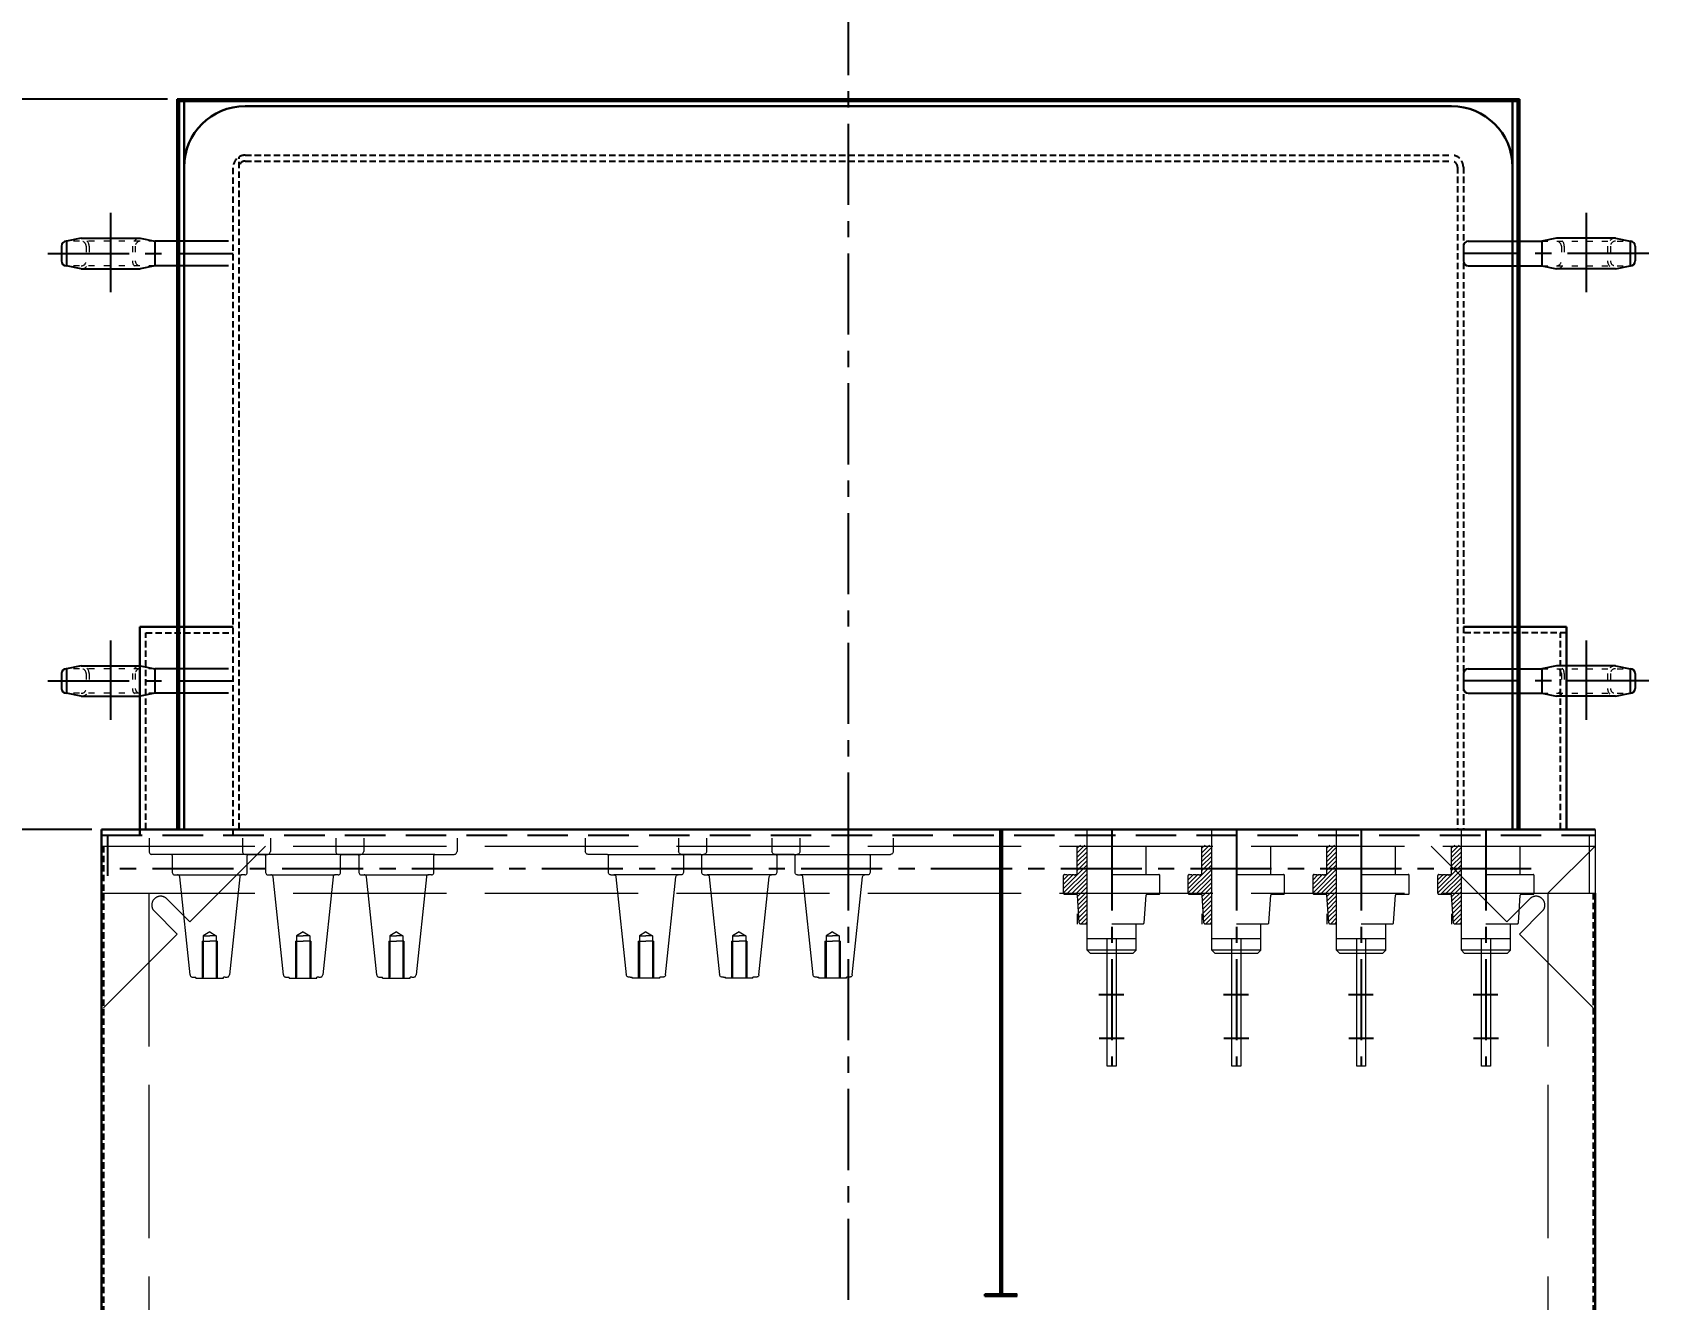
# Model space of a CAD drawing. Header units: millimetres. Extents: x 139713 to 150984, y -162976 to -156169.
# Drawn here: x 141009 to 142655, y -160846 to -159557 of the extents above; entities that cross this region are included whole.
import ezdxf

# ---------------------------------------------------------------- set-up
doc = ezdxf.new("R2010")
doc.units = ezdxf.units.MM
doc.header["$LTSCALE"] = 13
for name, pattern in [('ACAD_ISO02W100', [15, 12, -3]), ('ACAD_ISO03W100', [1.18, 0.47, -0.71]), ('CENTER', [50.8, 31.75, -6.35, 6.35, -6.35]), ('CENTERX2', [101.6, 63.5, -12.7, 12.7, -12.7]), ('DASHED', [0.75, 0.5, -0.25]), ('HIDDEN', [9.525, 6.35, -3.175])]:
    doc.linetypes.add(name, pattern=pattern)
doc.layers.get('0').update_dxf_attribs({"color": 1, "linetype": 'CENTER'})
for name, color, linetype in [('1', 4, 'Continuous'), ('4虚线层', 6, 'DASHED'), ('粗实线', 4, 'Continuous'), ('虚线', 6, 'HIDDEN')]:
    doc.layers.add(name, color=color, linetype=linetype)
doc.layers.add('标注、文本', color=3, linetype='Continuous', lineweight=25)
doc.styles.get("Standard").update_dxf_attribs({"font": 'gbenor.shx', "bigfont": 'gbcbig.shx'})
doc.dimstyles.new('1-15', dxfattribs={"dimscale": 20, "dimtxt": 3.5, "dimasz": 2, "dimexe": 1.5, "dimexo": 0.5, "dimgap": 0.5, "dimtad": 1, "dimtoh": 1, "dimdec": 1, "dimdsep": 46, "dimtxsty": 'Standard', "dimcen": 2.5, "dimclrd": 3, "dimclre": 3, "dimclrt": 3, "dimadec": 0, "dimazin": 2, "dimtfac": 1, "dimtdec": 1, "dimtmove": 0, "dimatfit": 2, "dimfxl": 1, "dimarcsym": 0})

# ---------------------------------------------------------------- blocks, each defined once
blk = doc.blocks.new('*D526')
at = {"layer": 'Defpoints', "color": 0, "lineweight": 13, "transparency": 16777216}
for p in [(140878.6, -160367.9), (141079.9, -160367.9), (141079.9, -160892.9)]:
    blk.add_point(p, dxfattribs=at)
at = {"layer": '标注、文本', "color": 3, "lineweight": -2, "transparency": 16777216}
for p, q in [((141069.9, -160367.9), (140848.6, -160367.9)), ((140878.6, -160852.9), (140878.6, -160407.9)), ((141069.9, -160892.9), (140848.6, -160892.9))]:
    blk.add_line(p, q, dxfattribs=at)
at = {"layer": '标注、文本', "color": 3, "lineweight": 13, "transparency": 16777216}
for points in [[(140871.9, -160407.9), (140885.2, -160407.9), (140878.6, -160367.9)], [(140871.9, -160852.9), (140885.2, -160852.9), (140878.6, -160892.9)]]:
    blk.add_solid(points, dxfattribs=at)
at = {"layer": '标注、文本', "color": 3, "lineweight": 13, "transparency": 16777216, "char_height": 70, "attachment_point": 5, "rotation": 90}
for s, insert in [('[20.7]', (140925, -160630.4)), ('525', (140833.6, -160630.4))]:
    blk.add_mtext(s, dxfattribs=dict(at, insert=insert))
blk = doc.blocks.new('*D527')
at = {"layer": 'Defpoints', "color": 0, "lineweight": 13, "transparency": 16777216}
for p in [(140677.1, -159624.9), (141156.9, -159624.9), (141079.9, -160892.9)]:
    blk.add_point(p, dxfattribs=at)
at = {"layer": '标注、文本', "color": 3, "lineweight": -2, "transparency": 16777216}
for p, q in [((141146.9, -159624.9), (140647.1, -159624.9)), ((140677.1, -160852.9), (140677.1, -159664.9)), ((141069.9, -160892.9), (140647.1, -160892.9))]:
    blk.add_line(p, q, dxfattribs=at)
at = {"layer": '标注、文本', "color": 3, "lineweight": 13, "transparency": 16777216}
for points in [[(140670.4, -159664.9), (140683.7, -159664.9), (140677.1, -159624.9)], [(140670.4, -160852.9), (140683.7, -160852.9), (140677.1, -160892.9)]]:
    blk.add_solid(points, dxfattribs=at)
at = {"layer": '标注、文本', "color": 3, "lineweight": 13, "transparency": 16777216, "char_height": 70, "attachment_point": 5, "rotation": 90}
for s, insert in [('[49.9]', (140723.5, -160258.9)), ('1268', (140632.1, -160258.9))]:
    blk.add_mtext(s, dxfattribs=dict(at, insert=insert))

msp = doc.modelspace()

# ---------------------------------------------------------------- hatches: boundary and pattern name
at = {"linetype": 'ACAD_ISO02W100', "lineweight": 13}
h = msp.add_hatch(dxfattribs=at)
h.set_pattern_fill('ANSI31', color=2, angle=180, style=0)
h.set_pattern_definition([(225, (142392.108, -160068.0284), (2.245064, -2.245064), [])])
edge = h.paths.add_edge_path(flags=0)
edge.add_line((142083.004, -160383.911), (142083.003, -160426.689))
edge.add_line((142083.003, -160426.689), (142083.003, -160463.909))
edge.add_line((142083.003, -160463.909), (142075.938, -160463.909))
edge.add_arc((142075.938, -160462.909), 1, 183.814075, 270, ccw=False)
edge.add_line((142074.941, -160462.976), (142073.065, -160434.843))
edge.add_arc((142072.067, -160434.909), 1, 363.814075, 450)
edge.add_line((142072.067, -160433.909), (142060.003, -160433.909))
edge.add_arc((142060.003, -160432.909), 1, 180, 270, ccw=False)
edge.add_line((142059.003, -160432.909), (142059.003, -160414.909))
edge.add_arc((142060.003, -160414.909), 1, 450, 540, ccw=False)
edge.add_line((142060.003, -160413.909), (142062.488, -160413.909))
edge.add_line((142062.488, -160413.909), (142063.402, -160414.846))
edge.add_line((142063.402, -160414.846), (142064.228, -160413.909))
edge.add_line((142064.228, -160413.909), (142066.47, -160413.909))
edge.add_line((142066.47, -160413.909), (142067.383, -160414.846))
edge.add_line((142067.383, -160414.846), (142068.21, -160413.909))
edge.add_line((142068.21, -160413.909), (142069.407, -160413.909))
edge.add_line((142069.407, -160413.909), (142070.321, -160414.846))
edge.add_line((142070.321, -160414.846), (142071.148, -160413.909))
edge.add_line((142071.148, -160413.909), (142072.003, -160413.909))
edge.add_arc((142072.003, -160412.909), 1, 270.000001, 360)
edge.add_line((142073.003, -160412.909), (142073.003, -160384.911))
edge.add_arc((142074.003, -160384.911), 1, 90.00291, 180.00291, ccw=False)
edge.add_line((142074.003, -160383.911), (142083.004, -160383.911))
h = msp.add_hatch(dxfattribs=at)
h.set_pattern_fill('ANSI31', color=2, angle=180, style=0)
h.set_pattern_definition([(225, (142519.0102, -160068.0284), (2.245064, -2.245064), [])])
edge = h.paths.add_edge_path(flags=0)
edge.add_line((142209.906, -160383.911), (142209.905, -160426.689))
edge.add_line((142209.905, -160426.689), (142209.905, -160463.909))
edge.add_line((142209.905, -160463.909), (142202.84, -160463.909))
edge.add_arc((142202.84, -160462.909), 1, 183.814075, 270, ccw=False)
edge.add_line((142201.843, -160462.976), (142199.967, -160434.843))
edge.add_arc((142198.969, -160434.909), 1, 363.814075, 450)
edge.add_line((142198.969, -160433.909), (142186.905, -160433.909))
edge.add_arc((142186.905, -160432.909), 1, 180, 270, ccw=False)
edge.add_line((142185.905, -160432.909), (142185.905, -160414.909))
edge.add_arc((142186.905, -160414.909), 1, 450, 540, ccw=False)
edge.add_line((142186.905, -160413.909), (142189.39, -160413.909))
edge.add_line((142189.39, -160413.909), (142190.304, -160414.846))
edge.add_line((142190.304, -160414.846), (142191.131, -160413.909))
edge.add_line((142191.131, -160413.909), (142193.372, -160413.909))
edge.add_line((142193.372, -160413.909), (142194.285, -160414.846))
edge.add_line((142194.285, -160414.846), (142195.112, -160413.909))
edge.add_line((142195.112, -160413.909), (142196.309, -160413.909))
edge.add_line((142196.309, -160413.909), (142197.223, -160414.846))
edge.add_line((142197.223, -160414.846), (142198.05, -160413.909))
edge.add_line((142198.05, -160413.909), (142198.905, -160413.909))
edge.add_arc((142198.905, -160412.909), 1, 270.000001, 360)
edge.add_line((142199.905, -160412.909), (142199.905, -160384.911))
edge.add_arc((142200.905, -160384.911), 1, 90.00291, 180.00291, ccw=False)
edge.add_line((142200.905, -160383.911), (142209.906, -160383.911))
h = msp.add_hatch(dxfattribs=at)
h.set_pattern_fill('ANSI31', color=2, angle=180, style=0)
h.set_pattern_definition([(225, (142646.023, -160068.0208), (2.245064, -2.245064), [])])
edge = h.paths.add_edge_path(flags=0)
edge.add_line((142336.919, -160383.903), (142336.918, -160426.682))
edge.add_line((142336.918, -160426.682), (142336.918, -160463.902))
edge.add_line((142336.918, -160463.902), (142329.853, -160463.902))
edge.add_arc((142329.853, -160462.902), 1, 183.814075, 270, ccw=False)
edge.add_line((142328.856, -160462.968), (142326.98, -160434.835))
edge.add_arc((142325.982, -160434.902), 1, 363.814075, 450)
edge.add_line((142325.982, -160433.902), (142313.918, -160433.902))
edge.add_arc((142313.918, -160432.902), 1, 180, 270, ccw=False)
edge.add_line((142312.918, -160432.902), (142312.918, -160414.902))
edge.add_arc((142313.918, -160414.902), 1, 450, 540, ccw=False)
edge.add_line((142313.918, -160413.902), (142316.403, -160413.902))
edge.add_line((142316.403, -160413.902), (142317.317, -160414.839))
edge.add_line((142317.317, -160414.839), (142318.143, -160413.902))
edge.add_line((142318.143, -160413.902), (142320.385, -160413.902))
edge.add_line((142320.385, -160413.902), (142321.298, -160414.839))
edge.add_line((142321.298, -160414.839), (142322.125, -160413.902))
edge.add_line((142322.125, -160413.902), (142323.322, -160413.902))
edge.add_line((142323.322, -160413.902), (142324.236, -160414.839))
edge.add_line((142324.236, -160414.839), (142325.062, -160413.902))
edge.add_line((142325.062, -160413.902), (142325.918, -160413.902))
edge.add_arc((142325.918, -160412.902), 1, 270.000001, 360)
edge.add_line((142326.918, -160412.902), (142326.918, -160384.903))
edge.add_arc((142327.918, -160384.903), 1, 90.00291, 180.00291, ccw=False)
edge.add_line((142327.918, -160383.903), (142336.919, -160383.903))
h = msp.add_hatch(dxfattribs=at)
h.set_pattern_fill('ANSI31', color=2, angle=180, style=0)
h.set_pattern_definition([(225, (142773.023, -160068.0284), (2.245064, -2.245064), [])])
edge = h.paths.add_edge_path(flags=0)
edge.add_line((142463.919, -160383.911), (142463.918, -160426.689))
edge.add_line((142463.918, -160426.689), (142463.918, -160463.909))
edge.add_line((142463.918, -160463.909), (142456.853, -160463.909))
edge.add_arc((142456.853, -160462.909), 1, 183.814075, 270, ccw=False)
edge.add_line((142455.856, -160462.976), (142453.98, -160434.843))
edge.add_arc((142452.982, -160434.909), 1, 363.814075, 450)
edge.add_line((142452.982, -160433.909), (142440.918, -160433.909))
edge.add_arc((142440.918, -160432.909), 1, 180, 270, ccw=False)
edge.add_line((142439.918, -160432.909), (142439.918, -160414.909))
edge.add_arc((142440.918, -160414.909), 1, 450, 540, ccw=False)
edge.add_line((142440.918, -160413.909), (142443.403, -160413.909))
edge.add_line((142443.403, -160413.909), (142444.317, -160414.846))
edge.add_line((142444.317, -160414.846), (142445.143, -160413.909))
edge.add_line((142445.143, -160413.909), (142447.385, -160413.909))
edge.add_line((142447.385, -160413.909), (142448.298, -160414.846))
edge.add_line((142448.298, -160414.846), (142449.125, -160413.909))
edge.add_line((142449.125, -160413.909), (142450.322, -160413.909))
edge.add_line((142450.322, -160413.909), (142451.236, -160414.846))
edge.add_line((142451.236, -160414.846), (142452.062, -160413.909))
edge.add_line((142452.062, -160413.909), (142452.918, -160413.909))
edge.add_arc((142452.918, -160412.909), 1, 270.000001, 360)
edge.add_line((142453.918, -160412.909), (142453.918, -160384.911))
edge.add_arc((142454.918, -160384.911), 1, 90.00291, 180.00291, ccw=False)
edge.add_line((142454.918, -160383.911), (142463.919, -160383.911))

# ---------------------------------------------------------------- linework, layer by layer
at = {"color": 2, "linetype": 'ACAD_ISO02W100', "lineweight": 13}
for p, q in [((142083.003, -160490.909), (142083.004, -160367.91)), ((142209.905, -160490.909), (142209.906, -160367.91)), ((142336.918, -160490.902), (142336.919, -160367.902)), ((142463.918, -160490.909), (142463.919, -160367.91)), ((142599.938, -160367.91), (142599.938, -160432.91)), ((141079.938, -160384.91), (142599.938, -160384.91)), ((141128.203, -160376.886), (141128.203, -160390.429)), ((141169.657, -160461.901), (141246.649, -160384.91)), ((141223.234, -160376.886), (141223.234, -160390.429)), ((141251.672, -160376.886), (141251.672, -160390.429)), ((141318.203, -160376.886), (141318.203, -160390.429)), ((141346.703, -160376.886), (141346.703, -160390.429)), ((141441.672, -160376.886), (141441.672, -160390.429)), ((141572.203, -160376.886), (141572.203, -160390.429)), ((141667.173, -160376.886), (141667.173, -160390.429)), ((141695.672, -160376.886), (141695.672, -160390.429)), ((141762.203, -160376.886), (141762.203, -160390.429)), ((141790.642, -160376.886), (141790.642, -160390.429)), ((141885.672, -160376.886), (141885.672, -160390.429)), ((142020.543, -160373.91), (142026.543, -160373.91)), ((142073.003, -160412.909), (142073.003, -160384.911)), ((142143.003, -160413.909), (142143.003, -160384.909)), ((142199.905, -160412.909), (142199.905, -160384.911)), ((142269.905, -160413.909), (142269.905, -160384.909)), ((142326.918, -160412.902), (142326.918, -160384.903)), ((142396.918, -160413.902), (142396.918, -160384.902)), ((142510.219, -160461.901), (142433.227, -160384.91)), ((142453.918, -160412.909), (142453.918, -160384.911)), ((142523.918, -160413.909), (142523.918, -160384.909)), ((142551.938, -160432.91), (142599.938, -160384.91)), ((142593.938, -160373.91), (142593.938, -160432.91)), ((141229.019, -160393.405), (141131.179, -160393.405)), ((141151.828, -160394.438), (141151.828, -160411.868)), ((141324.05, -160393.405), (141226.21, -160393.405)), ((141228.048, -160411.868), (141228.048, -160394.438)), ((141229.019, -160393.405), (141248.697, -160393.405)), ((141246.859, -160394.438), (141246.859, -160411.868)), ((141419.019, -160393.405), (141321.179, -160393.405)), ((141323.078, -160411.868), (141323.078, -160394.438)), ((141324.05, -160393.405), (141343.727, -160393.405)), ((141341.828, -160394.438), (141341.828, -160411.868)), ((141418.048, -160411.868), (141418.048, -160394.438)), ((141419.019, -160393.405), (141438.697, -160393.405)), ((141594.857, -160393.405), (141575.179, -160393.405)), ((141594.857, -160393.405), (141692.697, -160393.405)), ((141595.828, -160411.868), (141595.828, -160394.438)), ((141689.826, -160393.405), (141670.149, -160393.405)), ((141672.048, -160394.438), (141672.048, -160411.868)), ((141689.826, -160393.405), (141787.666, -160393.405)), ((141690.798, -160411.868), (141690.798, -160394.438)), ((141784.857, -160393.405), (141765.179, -160393.405)), ((141767.017, -160394.438), (141767.017, -160411.868)), ((141784.857, -160393.405), (141882.697, -160393.405)), ((141785.828, -160411.868), (141785.828, -160394.438)), ((141862.048, -160394.438), (141862.048, -160411.868)), ((141154.136, -160414.115), (141222.703, -160414.115)), ((141249.166, -160414.115), (141317.733, -160414.115)), ((141344.136, -160414.115), (141412.703, -160414.115)), ((141669.74, -160414.115), (141601.173, -160414.115)), ((141764.709, -160414.115), (141696.142, -160414.115)), ((141859.74, -160414.115), (141791.173, -160414.115)), ((142059.003, -160432.909), (142059.003, -160414.909)), ((142060.003, -160413.909), (142062.488, -160413.909)), ((142063.402, -160414.846), (142062.488, -160413.909)), ((142064.228, -160413.909), (142063.402, -160414.846)), ((142064.228, -160413.909), (142066.47, -160413.909)), ((142067.383, -160414.846), (142066.47, -160413.909)), ((142068.21, -160413.909), (142067.383, -160414.846)), ((142068.21, -160413.909), (142069.407, -160413.909)), ((142070.321, -160414.846), (142069.407, -160413.909)), ((142071.148, -160413.909), (142070.321, -160414.846)), ((142071.148, -160413.909), (142072.003, -160413.909)), ((142108.004, -160413.909), (142156.003, -160413.909)), ((142157.003, -160432.909), (142157.003, -160414.909)), ((142185.905, -160432.909), (142185.905, -160414.909)), ((142186.905, -160413.909), (142189.39, -160413.909)), ((142190.304, -160414.846), (142189.39, -160413.909)), ((142191.131, -160413.909), (142190.304, -160414.846)), ((142191.131, -160413.909), (142193.372, -160413.909)), ((142194.285, -160414.846), (142193.372, -160413.909)), ((142195.112, -160413.909), (142194.285, -160414.846)), ((142195.112, -160413.909), (142196.309, -160413.909)), ((142197.223, -160414.846), (142196.309, -160413.909)), ((142198.05, -160413.909), (142197.223, -160414.846)), ((142198.05, -160413.909), (142198.905, -160413.909)), ((142234.906, -160413.909), (142282.905, -160413.909)), ((142283.905, -160432.909), (142283.905, -160414.909)), ((142312.918, -160432.902), (142312.918, -160414.902)), ((142313.918, -160413.902), (142316.403, -160413.902)), ((142317.317, -160414.839), (142316.403, -160413.902)), ((142318.143, -160413.902), (142317.317, -160414.839)), ((142318.143, -160413.902), (142320.385, -160413.902)), ((142321.298, -160414.839), (142320.385, -160413.902)), ((142322.125, -160413.902), (142321.298, -160414.839)), ((142322.125, -160413.902), (142323.322, -160413.902)), ((142324.236, -160414.839), (142323.322, -160413.902)), ((142325.062, -160413.902), (142324.236, -160414.839)), ((142325.062, -160413.902), (142325.918, -160413.902)), ((142361.919, -160413.902), (142409.918, -160413.902)), ((142410.918, -160432.902), (142410.918, -160414.902)), ((142439.918, -160432.909), (142439.918, -160414.909)), ((142440.918, -160413.909), (142443.403, -160413.909)), ((142444.317, -160414.846), (142443.403, -160413.909)), ((142445.143, -160413.909), (142444.317, -160414.846)), ((142445.143, -160413.909), (142447.385, -160413.909)), ((142448.298, -160414.846), (142447.385, -160413.909)), ((142449.125, -160413.909), (142448.298, -160414.846)), ((142449.125, -160413.909), (142450.322, -160413.909)), ((142451.236, -160414.846), (142450.322, -160413.909)), ((142452.062, -160413.909), (142451.236, -160414.846)), ((142452.062, -160413.909), (142452.918, -160413.909)), ((142488.919, -160413.909), (142536.918, -160413.909)), ((142537.918, -160432.909), (142537.918, -160414.909)), ((141079.938, -160432.91), (142599.938, -160432.91)), ((141127.938, -160432.91), (141127.938, -160892.91)), ((142060.003, -160433.909), (142072.067, -160433.909)), ((142074.941, -160462.976), (142073.065, -160434.843)), ((142141.065, -160462.976), (142142.941, -160434.843)), ((142143.938, -160433.909), (142156.003, -160433.909)), ((142186.905, -160433.909), (142198.969, -160433.909)), ((142201.843, -160462.976), (142199.967, -160434.843)), ((142267.967, -160462.976), (142269.843, -160434.843)), ((142270.84, -160433.909), (142282.905, -160433.909)), ((142313.918, -160433.902), (142325.982, -160433.902)), ((142328.856, -160462.968), (142326.98, -160434.835)), ((142394.98, -160462.968), (142396.856, -160434.835)), ((142397.853, -160433.902), (142409.918, -160433.902)), ((142440.918, -160433.909), (142452.982, -160433.909)), ((142455.856, -160462.976), (142453.98, -160434.843)), ((142521.98, -160462.976), (142523.856, -160434.843)), ((142524.853, -160433.909), (142536.918, -160433.909)), ((142551.938, -160432.91), (142551.938, -160892.91)), ((141156.929, -160474.629), (141133.595, -160451.295)), ((141169.657, -160461.901), (141146.323, -160438.567)), ((142510.219, -160461.901), (142533.553, -160438.567)), ((142522.947, -160474.629), (142546.281, -160451.295)), ((142072.932, -160453.746), (142072.932, -160464.411)), ((142075.938, -160463.909), (142083.003, -160463.909)), ((142107.98, -160463.909), (142140.067, -160463.909)), ((142133.003, -160490.909), (142133.003, -160463.909)), ((142199.834, -160453.746), (142199.834, -160464.411)), ((142202.84, -160463.909), (142209.905, -160463.909)), ((142234.882, -160463.909), (142266.969, -160463.909)), ((142259.905, -160490.909), (142259.905, -160463.909)), ((142326.847, -160453.738), (142326.847, -160464.403)), ((142329.853, -160463.902), (142336.918, -160463.902)), ((142361.895, -160463.902), (142393.982, -160463.902)), ((142386.918, -160490.902), (142386.918, -160463.902)), ((142453.847, -160453.746), (142453.847, -160464.411)), ((142456.853, -160463.909), (142463.918, -160463.909)), ((142488.895, -160463.909), (142520.982, -160463.909)), ((142513.918, -160490.909), (142513.918, -160463.909)), ((141081.938, -160549.621), (141156.929, -160474.629)), ((141182.195, -160481.528), (141182.195, -160519.425)), ((141182.195, -160481.528), (141189.908, -160481.528)), ((141183.166, -160476.123), (141183.166, -160518.15)), ((141197.681, -160481.528), (141189.908, -160481.528)), ((141196.649, -160476.123), (141196.649, -160518.15)), ((141197.681, -160481.528), (141197.681, -160519.425)), ((141277.225, -160481.528), (141277.225, -160519.425)), ((141277.225, -160481.528), (141284.938, -160481.528)), ((141278.197, -160476.123), (141278.197, -160518.15)), ((141292.712, -160481.528), (141284.938, -160481.528)), ((141291.679, -160476.123), (141291.679, -160518.15)), ((141292.712, -160481.528), (141292.712, -160519.425)), ((141372.195, -160481.528), (141372.195, -160519.425)), ((141372.195, -160481.528), (141379.908, -160481.528)), ((141373.166, -160476.123), (141373.166, -160518.15)), ((141387.681, -160481.528), (141379.908, -160481.528)), ((141386.649, -160476.123), (141386.649, -160518.15)), ((141387.681, -160481.528), (141387.681, -160519.425)), ((141626.195, -160481.528), (141626.195, -160519.425)), ((141626.195, -160481.528), (141633.968, -160481.528)), ((141627.227, -160476.123), (141627.227, -160518.15)), ((141641.681, -160481.528), (141633.968, -160481.528)), ((141640.71, -160476.123), (141640.71, -160518.15)), ((141641.681, -160481.528), (141641.681, -160519.425)), ((141721.164, -160481.528), (141721.164, -160519.425)), ((141721.164, -160481.528), (141728.938, -160481.528)), ((141722.197, -160476.123), (141722.197, -160518.15)), ((141736.651, -160481.528), (141728.938, -160481.528)), ((141735.679, -160476.123), (141735.679, -160518.15)), ((141736.651, -160481.528), (141736.651, -160519.425)), ((141816.195, -160481.528), (141816.195, -160519.425)), ((141816.195, -160481.528), (141823.968, -160481.528)), ((141817.227, -160476.123), (141817.227, -160518.15)), ((141831.681, -160481.528), (141823.968, -160481.528)), ((141830.71, -160476.123), (141830.71, -160518.15)), ((141831.681, -160481.528), (141831.681, -160519.425)), ((142083.002, -160478.909), (142133.003, -160478.909)), ((142099.036, -160478.909), (142117.036, -160478.909)), ((142103.538, -160608.909), (142103.536, -160478.909)), ((142112.536, -160478.909), (142112.536, -160608.909)), ((142209.904, -160478.909), (142259.905, -160478.909)), ((142225.938, -160478.909), (142243.938, -160478.909)), ((142230.44, -160608.909), (142230.438, -160478.909)), ((142239.438, -160478.909), (142239.421, -160608.909)), ((142336.917, -160478.902), (142386.918, -160478.902)), ((142352.951, -160478.902), (142370.951, -160478.902)), ((142357.453, -160608.902), (142357.451, -160478.902)), ((142366.451, -160478.902), (142366.451, -160608.902)), ((142463.917, -160478.909), (142513.918, -160478.909)), ((142479.951, -160478.909), (142497.951, -160478.909)), ((142484.451, -160608.909), (142484.451, -160478.909)), ((142493.451, -160478.909), (142493.434, -160608.909)), ((142597.938, -160549.621), (142522.947, -160474.629)), ((142083.003, -160490.901), (142086.003, -160493.901)), ((142133.003, -160490.909), (142083.003, -160490.901)), ((142086.003, -160493.901), (142130.003, -160493.909)), ((142128.001, -160490.909), (142088.001, -160490.909)), ((142133.003, -160490.909), (142130.003, -160493.909)), ((142209.905, -160490.901), (142212.905, -160493.901)), ((142259.905, -160490.909), (142209.905, -160490.901)), ((142212.905, -160493.901), (142256.905, -160493.909)), ((142254.903, -160490.909), (142214.903, -160490.909)), ((142259.905, -160490.909), (142256.905, -160493.909)), ((142336.918, -160490.893), (142339.918, -160493.893)), ((142386.918, -160490.902), (142336.918, -160490.893)), ((142339.918, -160493.893), (142383.918, -160493.902)), ((142381.916, -160490.902), (142341.916, -160490.902)), ((142386.918, -160490.902), (142383.918, -160493.902)), ((142463.918, -160490.901), (142466.918, -160493.901)), ((142513.918, -160490.909), (142463.918, -160490.901)), ((142466.918, -160493.901), (142510.918, -160493.909)), ((142508.916, -160490.909), (142468.916, -160490.909)), ((142513.918, -160490.909), (142510.918, -160493.909)), ((141172.174, -160518.15), (141175.939, -160518.15)), ((141175.939, -160519.425), (141175.939, -160518.15)), ((141183.166, -160518.15), (141182.195, -160519.425)), ((141183.166, -160519.425), (141196.649, -160519.425)), ((141196.649, -160518.15), (141197.681, -160519.425)), ((141205.819, -160518.15), (141203.937, -160518.15)), ((141205.819, -160518.15), (141207.641, -160518.15)), ((141267.204, -160518.15), (141270.969, -160518.15)), ((141270.969, -160519.425), (141270.969, -160518.15)), ((141278.197, -160518.15), (141277.225, -160519.425)), ((141278.197, -160519.425), (141291.679, -160519.425)), ((141291.679, -160518.15), (141292.712, -160519.425)), ((141300.85, -160518.15), (141298.967, -160518.15)), ((141300.85, -160518.15), (141302.672, -160518.15)), ((141362.174, -160518.15), (141365.939, -160518.15)), ((141365.939, -160519.425), (141365.939, -160518.15)), ((141373.166, -160518.15), (141372.195, -160519.425)), ((141373.166, -160519.425), (141386.649, -160519.425)), ((141386.649, -160518.15), (141387.681, -160519.425)), ((141395.819, -160518.15), (141393.937, -160518.15)), ((141395.819, -160518.15), (141397.641, -160518.15)), ((141618.056, -160518.15), (141616.234, -160518.15)), ((141618.056, -160518.15), (141619.939, -160518.15)), ((141627.227, -160518.15), (141626.195, -160519.425)), ((141640.71, -160519.425), (141627.227, -160519.425)), ((141640.71, -160518.15), (141641.681, -160519.425)), ((141647.937, -160519.425), (141647.937, -160518.15)), ((141651.702, -160518.15), (141647.937, -160518.15)), ((141713.026, -160518.15), (141711.204, -160518.15)), ((141713.026, -160518.15), (141714.909, -160518.15)), ((141722.197, -160518.15), (141721.164, -160519.425)), ((141735.679, -160519.425), (141722.197, -160519.425)), ((141735.679, -160518.15), (141736.651, -160519.425)), ((141742.906, -160519.425), (141742.906, -160518.15)), ((141746.672, -160518.15), (141742.906, -160518.15)), ((141808.056, -160518.15), (141806.234, -160518.15)), ((141808.056, -160518.15), (141809.939, -160518.15)), ((141817.227, -160518.15), (141816.195, -160519.425)), ((141830.71, -160519.425), (141817.227, -160519.425)), ((141830.71, -160518.15), (141831.681, -160519.425)), ((141837.937, -160519.425), (141837.937, -160518.15)), ((141841.702, -160518.15), (141837.937, -160518.15)), ((142112.536, -160608.909), (142103.536, -160608.909)), ((142239.421, -160608.909), (142230.421, -160608.909)), ((142366.434, -160608.902), (142357.434, -160608.902)), ((142493.434, -160608.909), (142484.434, -160608.909))]:
    msp.add_line(p, q, dxfattribs=at)
for points in [[(141128.203, -160390.429), (141128.264, -160391.158), (141128.568, -160391.887), (141129.054, -160392.555), (141129.661, -160392.98), (141130.39, -160393.284), (141131.179, -160393.405)], [(141151.828, -160394.438), (141151.707, -160393.891), (141151.342, -160393.527), (141150.796, -160393.405)], [(141223.234, -160390.429), (141223.294, -160391.158), (141223.598, -160391.887), (141224.084, -160392.555), (141224.691, -160392.98), (141225.42, -160393.284), (141226.21, -160393.405)], [(141229.019, -160393.405), (141228.533, -160393.527), (141228.169, -160393.891), (141228.048, -160394.438)], [(141246.859, -160394.438), (141246.737, -160393.891), (141246.373, -160393.527), (141245.826, -160393.405)], [(141248.697, -160393.405), (141249.425, -160393.284), (141250.154, -160392.98), (141250.822, -160392.555), (141251.247, -160391.887), (141251.551, -160391.158), (141251.672, -160390.429)], [(141318.203, -160390.429), (141318.264, -160391.158), (141318.568, -160391.887), (141319.054, -160392.555), (141319.661, -160392.98), (141320.39, -160393.284), (141321.179, -160393.405)], [(141324.05, -160393.405), (141323.564, -160393.527), (141323.199, -160393.891), (141323.078, -160394.438)], [(141341.828, -160394.438), (141341.707, -160393.891), (141341.342, -160393.527), (141340.796, -160393.405)], [(141343.727, -160393.405), (141344.456, -160393.284), (141345.185, -160392.98), (141345.853, -160392.555), (141346.278, -160391.887), (141346.581, -160391.158), (141346.703, -160390.429)], [(141419.019, -160393.405), (141418.533, -160393.527), (141418.169, -160393.891), (141418.048, -160394.438)], [(141438.697, -160393.405), (141439.425, -160393.284), (141440.154, -160392.98), (141440.822, -160392.555), (141441.247, -160391.887), (141441.551, -160391.158), (141441.672, -160390.429)], [(141575.179, -160393.405), (141574.45, -160393.284), (141573.722, -160392.98), (141573.054, -160392.555), (141572.628, -160391.887), (141572.325, -160391.158), (141572.203, -160390.429)], [(141594.857, -160393.405), (141595.342, -160393.527), (141595.707, -160393.891), (141595.828, -160394.438)], [(141670.149, -160393.405), (141669.42, -160393.284), (141668.691, -160392.98), (141668.023, -160392.555), (141667.598, -160391.887), (141667.294, -160391.158), (141667.173, -160390.429)], [(141672.048, -160394.438), (141672.169, -160393.891), (141672.533, -160393.527), (141673.08, -160393.405)], [(141689.826, -160393.405), (141690.312, -160393.527), (141690.676, -160393.891), (141690.798, -160394.438)], [(141695.672, -160390.429), (141695.612, -160391.158), (141695.308, -160391.887), (141694.822, -160392.555), (141694.215, -160392.98), (141693.486, -160393.284), (141692.697, -160393.405)], [(141765.179, -160393.405), (141764.45, -160393.284), (141763.722, -160392.98), (141763.054, -160392.555), (141762.628, -160391.887), (141762.325, -160391.158), (141762.203, -160390.429)], [(141767.017, -160394.438), (141767.139, -160393.891), (141767.503, -160393.527), (141768.05, -160393.405)], [(141784.857, -160393.405), (141785.342, -160393.527), (141785.707, -160393.891), (141785.828, -160394.438)], [(141790.642, -160390.429), (141790.581, -160391.158), (141790.278, -160391.887), (141789.792, -160392.555), (141789.185, -160392.98), (141788.456, -160393.284), (141787.666, -160393.405)], [(141862.048, -160394.438), (141862.169, -160393.891), (141862.533, -160393.527), (141863.08, -160393.405)], [(141885.672, -160390.429), (141885.612, -160391.158), (141885.308, -160391.887), (141884.822, -160392.555), (141884.215, -160392.98), (141883.486, -160393.284), (141882.697, -160393.405)], [(141151.828, -160411.868), (141151.95, -160412.536), (141152.253, -160413.204), (141152.739, -160413.69), (141153.407, -160413.993), (141154.136, -160414.115)], [(141169.927, -160516.085), (141159.42, -160416.18), (141159.238, -160415.512), (141158.873, -160414.965), (141158.387, -160414.54), (141157.78, -160414.236), (141157.112, -160414.115)], [(141225.74, -160414.115), (141222.703, -160414.115), (141222.035, -160414.236), (141221.488, -160414.54), (141220.942, -160414.965), (141220.638, -160415.512), (141220.456, -160416.18), (141209.949, -160516.085)], [(141225.74, -160414.115), (141226.468, -160413.993), (141227.076, -160413.69), (141227.562, -160413.204), (141227.926, -160412.536), (141228.048, -160411.868)], [(141246.859, -160411.868), (141246.98, -160412.536), (141247.284, -160413.204), (141247.77, -160413.69), (141248.438, -160413.993), (141249.166, -160414.115)], [(141264.957, -160516.085), (141254.45, -160416.18), (141254.268, -160415.512), (141253.904, -160414.965), (141253.418, -160414.54), (141252.81, -160414.236), (141252.142, -160414.115)], [(141320.77, -160414.115), (141317.733, -160414.115), (141317.065, -160414.236), (141316.519, -160414.54), (141315.972, -160414.965), (141315.669, -160415.512), (141315.486, -160416.18), (141304.98, -160516.085)], [(141320.77, -160414.115), (141321.499, -160413.993), (141322.106, -160413.69), (141322.592, -160413.204), (141322.956, -160412.536), (141323.078, -160411.868)], [(141341.828, -160411.868), (141341.95, -160412.536), (141342.253, -160413.204), (141342.739, -160413.69), (141343.407, -160413.993), (141344.136, -160414.115)], [(141359.927, -160516.085), (141349.42, -160416.18), (141349.238, -160415.512), (141348.873, -160414.965), (141348.387, -160414.54), (141347.78, -160414.236), (141347.112, -160414.115)], [(141415.74, -160414.115), (141412.703, -160414.115), (141412.035, -160414.236), (141411.488, -160414.54), (141410.942, -160414.965), (141410.638, -160415.512), (141410.456, -160416.18), (141399.949, -160516.085)], [(141415.74, -160414.115), (141416.468, -160413.993), (141417.076, -160413.69), (141417.562, -160413.204), (141417.926, -160412.536), (141418.048, -160411.868)], [(141598.136, -160414.115), (141597.407, -160413.993), (141596.8, -160413.69), (141596.314, -160413.204), (141595.95, -160412.536), (141595.828, -160411.868)], [(141598.136, -160414.115), (141601.173, -160414.115), (141601.841, -160414.236), (141602.387, -160414.54), (141602.934, -160414.965), (141603.238, -160415.512), (141603.42, -160416.18), (141613.927, -160516.085)], [(141653.949, -160516.085), (141664.456, -160416.18), (141664.638, -160415.512), (141665.003, -160414.965), (141665.488, -160414.54), (141666.096, -160414.236), (141666.764, -160414.115)], [(141672.048, -160411.868), (141671.926, -160412.536), (141671.622, -160413.204), (141671.137, -160413.69), (141670.468, -160413.993), (141669.74, -160414.115)], [(141693.106, -160414.115), (141692.377, -160413.993), (141691.77, -160413.69), (141691.284, -160413.204), (141690.919, -160412.536), (141690.798, -160411.868)], [(141693.106, -160414.115), (141696.142, -160414.115), (141696.81, -160414.236), (141697.357, -160414.54), (141697.904, -160414.965), (141698.207, -160415.512), (141698.389, -160416.18), (141708.896, -160516.085)], [(141748.919, -160516.085), (141759.426, -160416.18), (141759.608, -160415.512), (141759.972, -160414.965), (141760.458, -160414.54), (141761.065, -160414.236), (141761.733, -160414.115)], [(141767.017, -160411.868), (141766.896, -160412.536), (141766.592, -160413.204), (141766.106, -160413.69), (141765.438, -160413.993), (141764.709, -160414.115)], [(141788.136, -160414.115), (141787.407, -160413.993), (141786.8, -160413.69), (141786.314, -160413.204), (141785.95, -160412.536), (141785.828, -160411.868)], [(141788.136, -160414.115), (141791.173, -160414.115), (141791.841, -160414.236), (141792.387, -160414.54), (141792.934, -160414.965), (141793.238, -160415.512), (141793.42, -160416.18), (141803.927, -160516.085)], [(141843.949, -160516.085), (141854.456, -160416.18), (141854.638, -160415.512), (141855.003, -160414.965), (141855.488, -160414.54), (141856.096, -160414.236), (141856.764, -160414.115)], [(141862.048, -160411.868), (141861.926, -160412.536), (141861.622, -160413.204), (141861.137, -160413.69), (141860.468, -160413.993), (141859.74, -160414.115)], [(141189.908, -160472.054), (141183.166, -160476.123), (141189.908, -160476.123)], [(141189.908, -160472.054), (141196.649, -160476.123), (141189.908, -160476.123)], [(141284.938, -160472.054), (141278.197, -160476.123), (141284.938, -160476.123)], [(141284.938, -160472.054), (141291.679, -160476.123), (141284.938, -160476.123)], [(141379.908, -160472.054), (141373.166, -160476.123), (141379.908, -160476.123)], [(141379.908, -160472.054), (141386.649, -160476.123), (141379.908, -160476.123)], [(141633.968, -160472.054), (141627.227, -160476.123), (141633.968, -160476.123)], [(141633.968, -160472.054), (141640.71, -160476.123), (141633.968, -160476.123)], [(141728.938, -160472.054), (141722.197, -160476.123), (141728.938, -160476.123)], [(141728.938, -160472.054), (141735.679, -160476.123), (141728.938, -160476.123)], [(141823.968, -160472.054), (141817.227, -160476.123), (141823.968, -160476.123)], [(141823.968, -160472.054), (141830.71, -160476.123), (141823.968, -160476.123)], [(141169.927, -160516.085), (141170.109, -160516.753), (141170.412, -160517.299), (141170.959, -160517.785), (141171.566, -160518.028), (141172.174, -160518.15)], [(141207.641, -160518.15), (141208.309, -160518.028), (141208.917, -160517.785), (141209.403, -160517.299), (141209.767, -160516.753), (141209.949, -160516.085)], [(141264.957, -160516.085), (141265.139, -160516.753), (141265.443, -160517.299), (141265.989, -160517.785), (141266.597, -160518.028), (141267.204, -160518.15)], [(141302.672, -160518.15), (141303.34, -160518.028), (141303.947, -160517.785), (141304.433, -160517.299), (141304.797, -160516.753), (141304.98, -160516.085)], [(141359.927, -160516.085), (141360.109, -160516.753), (141360.412, -160517.299), (141360.959, -160517.785), (141361.566, -160518.028), (141362.174, -160518.15)], [(141397.641, -160518.15), (141398.309, -160518.028), (141398.917, -160517.785), (141399.403, -160517.299), (141399.767, -160516.753), (141399.949, -160516.085)], [(141616.234, -160518.15), (141615.566, -160518.028), (141614.959, -160517.785), (141614.473, -160517.299), (141614.109, -160516.753), (141613.927, -160516.085)], [(141653.949, -160516.085), (141653.767, -160516.753), (141653.463, -160517.299), (141652.917, -160517.785), (141652.309, -160518.028), (141651.702, -160518.15)], [(141711.204, -160518.15), (141710.536, -160518.028), (141709.929, -160517.785), (141709.443, -160517.299), (141709.078, -160516.753), (141708.896, -160516.085)], [(141748.919, -160516.085), (141748.737, -160516.753), (141748.433, -160517.299), (141747.886, -160517.785), (141747.279, -160518.028), (141746.672, -160518.15)], [(141806.234, -160518.15), (141805.566, -160518.028), (141804.959, -160517.785), (141804.473, -160517.299), (141804.109, -160516.753), (141803.927, -160516.085)], [(141843.949, -160516.085), (141843.767, -160516.753), (141843.463, -160517.299), (141842.917, -160517.785), (141842.309, -160518.028), (141841.702, -160518.15)], [(141175.939, -160519.425), (141203.937, -160519.425), (141203.937, -160518.15)], [(141270.969, -160519.425), (141298.967, -160519.425), (141298.967, -160518.15)], [(141365.939, -160519.425), (141393.937, -160519.425), (141393.937, -160518.15)], [(141647.937, -160519.425), (141619.939, -160519.425), (141619.939, -160518.15)], [(141742.906, -160519.425), (141714.909, -160519.425), (141714.909, -160518.15)], [(141837.937, -160519.425), (141809.939, -160519.425), (141809.939, -160518.15)]]:
    msp.add_lwpolyline(points, dxfattribs=at)
for centre, radius, start, end in [((142060.003, -160414.909), 1, 90, 180), ((142072.003, -160412.909), 1, 270.000001, 0), ((142156.003, -160414.909), 1, 0, 90), ((142186.905, -160414.909), 1, 90, 180), ((142198.905, -160412.909), 1, 270.000001, 0), ((142282.905, -160414.909), 1, 0, 90), ((142313.918, -160414.902), 1, 90, 180), ((142325.918, -160412.902), 1, 270.000001, 0), ((142409.918, -160414.902), 1, 0, 90), ((142440.918, -160414.909), 1, 90, 180), ((142452.918, -160412.909), 1, 270.000001, 0), ((142536.918, -160414.909), 1, 0, 90), ((142060.003, -160432.909), 1, 180, 270), ((142072.067, -160434.909), 1, 3.814075, 90), ((142143.938, -160434.909), 1, 90, 176.185925), ((142156.003, -160432.909), 1, 270, 0), ((142186.905, -160432.909), 1, 180, 270), ((142198.969, -160434.909), 1, 3.814075, 90), ((142270.84, -160434.909), 1, 90, 176.185925), ((142282.905, -160432.909), 1, 270, 0), ((142313.918, -160432.902), 1, 180, 270), ((142325.982, -160434.902), 1, 3.814075, 90), ((142397.853, -160434.902), 1, 90, 176.185925), ((142409.918, -160432.902), 1, 270, 0), ((142440.918, -160432.909), 1, 180, 270), ((142452.982, -160434.909), 1, 3.814075, 90), ((142524.853, -160434.909), 1, 90, 176.185925), ((142536.918, -160432.909), 1, 270, 0), ((141139.959, -160444.931), 9, 45, 225), ((142539.917, -160444.931), 9, 315, 135), ((142075.938, -160462.909), 1, 183.814075, 270), ((142140.067, -160462.909), 1, 270, 356.185925), ((142202.84, -160462.909), 1, 183.814075, 270), ((142266.969, -160462.909), 1, 270, 356.185925), ((142329.853, -160462.902), 1, 183.814075, 270), ((142393.982, -160462.902), 1, 270, 356.185925), ((142456.853, -160462.909), 1, 183.814075, 270), ((142520.982, -160462.909), 1, 270, 356.185925)]:
    msp.add_arc(centre, radius, start, end, dxfattribs=at)
at = {"layer": '1', "color": 1, "linetype": 'CENTERX2', "lineweight": -3, "ltscale": 0.1}
for p, q in [((141839.938, -159253.551), (141839.938, -160423.204)), ((141088.947, -159740.574), (141088.947, -159821.267)), ((142590.929, -159740.574), (142590.929, -159821.267)), ((141025.326, -159781.91), (141213.938, -159781.91)), ((142654.55, -159781.91), (142465.938, -159781.91)), ((141088.947, -160175.574), (141088.947, -160256.267)), ((142590.929, -160175.574), (142590.929, -160256.267)), ((141025.326, -160216.91), (141213.938, -160216.91)), ((142654.55, -160216.91), (142465.938, -160216.91)), ((141839.938, -160367.91), (141839.938, -161107.91)), ((142108.009, -160367.91), (142108.023, -160608.909)), ((142234.911, -160367.91), (142234.925, -160608.909)), ((142361.924, -160367.902), (142361.938, -160608.902)), ((142488.924, -160367.91), (142488.938, -160608.909)), ((142534.938, -160407.91), (141079.938, -160407.91)), ((142094.993, -160535.82), (142120.253, -160535.82)), ((142221.895, -160535.82), (142247.155, -160535.82)), ((142348.908, -160535.812), (142374.168, -160535.812)), ((142475.908, -160535.82), (142501.168, -160535.82)), ((142095.375, -160580.32), (142120.635, -160580.32)), ((142222.277, -160580.32), (142247.537, -160580.32)), ((142349.29, -160580.312), (142374.55, -160580.312)), ((142476.29, -160580.32), (142501.55, -160580.32))]:
    msp.add_line(p, q, dxfattribs=at)
at = {"layer": '4虚线层'}
for p, q in [((141213.938, -160373.91), (141213.938, -159693.91)), ((141219.938, -160367.91), (141219.938, -159683.518)), ((141225.938, -159681.91), (142453.938, -159681.91)), ((141225.938, -159687.91), (142453.938, -159687.91)), ((142459.938, -159693.91), (142459.938, -160367.91)), ((142465.938, -159693.91), (142465.938, -160367.91)), ((141124.938, -160367.91), (141124.938, -160167.91)), ((141124.938, -160167.91), (141213.938, -160167.91)), ((142570.938, -160167.91), (142465.938, -160167.91)), ((142564.938, -160367.91), (142564.938, -160167.91)), ((142599.938, -160367.91), (141079.938, -160367.91)), ((142599.938, -160367.91), (141079.938, -160367.91)), ((141081.938, -160384.91), (141081.938, -160892.91)), ((142597.938, -160432.91), (142597.938, -160892.91))]:
    msp.add_line(p, q, dxfattribs=at)
for centre, radius, start, end in [((141225.938, -159693.91), 12, 90, 180), ((141225.938, -159693.91), 6, 90, 180), ((142453.938, -159693.91), 12, 0, 90), ((142453.938, -159693.91), 6, 0, 90)]:
    msp.add_arc(centre, radius, start, end, dxfattribs=at)
at = {"layer": '标注、文本', "color": 4, "lineweight": 30}
for p, q in [((141156.938, -159624.91), (141156.938, -160367.91)), ((142522.938, -159624.91), (141156.938, -159624.91)), ((142522.938, -159626.91), (141156.938, -159626.91)), ((141158.938, -159624.91), (141158.938, -160367.91)), ((141163.938, -159624.91), (141163.938, -159687.91)), ((142515.938, -159624.91), (142515.938, -159687.91)), ((142520.938, -159624.91), (142520.938, -160367.91)), ((142522.938, -159624.91), (142522.938, -160367.91)), ((141163.938, -159633.91), (141163.938, -160367.91)), ((141225.938, -159631.91), (142453.938, -159631.91)), ((142515.938, -159633.91), (142515.938, -160367.91)), ((141118.938, -160373.91), (141118.938, -160161.91)), ((141118.938, -160161.91), (141213.938, -160161.91)), ((142570.938, -160161.91), (142465.938, -160161.91)), ((142570.938, -160367.91), (142570.938, -160161.91)), ((141079.938, -160367.91), (142599.938, -160367.91)), ((141079.938, -160367.91), (141079.938, -160432.91))]:
    msp.add_line(p, q, dxfattribs=at)
at = {"layer": '标注、文本'}
for p, q in [((141038.955, -159774.41), (141038.955, -159789.41)), ((141059.196, -159766.41), (141044.196, -159769.41)), ((141044.196, -159769.41), (141044.196, -159794.41)), ((141059.196, -159766.41), (141119.196, -159766.41)), ((141119.196, -159766.41), (141134.196, -159769.41)), ((141208.938, -159769.41), (141134.196, -159769.41)), ((141134.196, -159769.41), (141134.196, -159794.41)), ((142465.938, -159774.41), (142465.938, -159789.41)), ((142470.938, -159769.41), (142545.68, -159769.41)), ((142560.68, -159766.41), (142545.68, -159769.41)), ((142545.68, -159769.41), (142545.68, -159794.41)), ((142620.68, -159766.41), (142560.68, -159766.41)), ((142620.68, -159766.41), (142635.68, -159769.41)), ((142635.68, -159769.41), (142635.68, -159794.41)), ((142640.921, -159774.41), (142640.921, -159789.41)), ((141059.196, -159797.41), (141044.196, -159794.41)), ((141059.196, -159797.41), (141119.196, -159797.41)), ((141134.196, -159794.41), (141119.196, -159797.41)), ((141208.938, -159794.41), (141134.196, -159794.41)), ((142470.938, -159794.41), (142545.68, -159794.41)), ((142545.68, -159794.41), (142560.68, -159797.41)), ((142620.68, -159797.41), (142560.68, -159797.41)), ((142620.68, -159797.41), (142635.68, -159794.41)), ((141059.196, -160201.41), (141044.196, -160204.41)), ((141044.196, -160204.41), (141044.196, -160229.41)), ((141059.196, -160201.41), (141119.196, -160201.41)), ((141119.196, -160201.41), (141134.196, -160204.41)), ((141208.938, -160204.41), (141134.196, -160204.41)), ((141134.196, -160204.41), (141134.196, -160229.41)), ((142470.938, -160204.41), (142545.68, -160204.41)), ((142560.68, -160201.41), (142545.68, -160204.41)), ((142545.68, -160204.41), (142545.68, -160229.41)), ((142620.68, -160201.41), (142560.68, -160201.41)), ((142620.68, -160201.41), (142635.68, -160204.41)), ((142635.68, -160204.41), (142635.68, -160229.41)), ((141038.955, -160209.41), (141038.955, -160224.41)), ((142465.938, -160209.41), (142465.938, -160224.41)), ((142640.921, -160209.41), (142640.921, -160224.41)), ((141059.196, -160232.41), (141044.196, -160229.41)), ((141059.196, -160232.41), (141119.196, -160232.41)), ((141134.196, -160229.41), (141119.196, -160232.41)), ((141208.938, -160229.41), (141134.196, -160229.41)), ((142470.938, -160229.41), (142545.68, -160229.41)), ((142545.68, -160229.41), (142560.68, -160232.41)), ((142620.68, -160232.41), (142560.68, -160232.41)), ((142620.68, -160232.41), (142635.68, -160229.41))]:
    msp.add_line(p, q, dxfattribs=at)
at = {"layer": '标注、文本', "color": 2, "linetype": 'ACAD_ISO03W100', "lineweight": 18}
for p, q in [((141134.196, -159769.41), (141043.955, -159769.41)), ((141064.196, -159774.41), (141064.196, -159789.41)), ((141067.196, -159774.41), (141067.196, -159789.41)), ((141111.196, -159774.41), (141111.196, -159789.41)), ((141114.196, -159774.41), (141114.196, -159789.41)), ((142545.68, -159769.41), (142635.921, -159769.41)), ((142565.68, -159774.41), (142565.68, -159789.41)), ((142568.68, -159774.41), (142568.68, -159789.41)), ((142612.68, -159774.41), (142612.68, -159789.41)), ((142615.68, -159774.41), (142615.68, -159789.41)), ((141134.196, -159794.41), (141043.955, -159794.41)), ((142545.68, -159794.41), (142635.921, -159794.41)), ((141134.196, -160204.41), (141043.955, -160204.41)), ((142545.68, -160204.41), (142635.921, -160204.41)), ((141064.196, -160209.41), (141064.196, -160224.41)), ((141067.196, -160209.41), (141067.196, -160224.41)), ((141111.196, -160209.41), (141111.196, -160224.41)), ((141114.196, -160209.41), (141114.196, -160224.41)), ((142565.68, -160209.41), (142565.68, -160224.41)), ((142568.68, -160209.41), (142568.68, -160224.41)), ((142612.68, -160209.41), (142612.68, -160224.41)), ((142615.68, -160209.41), (142615.68, -160224.41)), ((141134.196, -160229.41), (141043.955, -160229.41)), ((142545.68, -160229.41), (142635.921, -160229.41))]:
    msp.add_line(p, q, dxfattribs=at)
at = {"layer": '标注、文本', "lineweight": 13}
msp.add_line((142011.941, -160842.91), (142011.941, -160840.91), dxfattribs=at)
at = {"layer": '标注、文本', "color": 4, "lineweight": 30}
for centre, start, end in [((141225.938, -159693.91), 90, 180), ((142453.938, -159693.91), 0, 90)]:
    msp.add_arc(centre, 62, start, end, dxfattribs=at)
at = {"layer": '标注、文本'}
for centre, start, end in [((141043.955, -159774.41), 90, 180), ((142470.938, -159774.41), 90, 180), ((142635.921, -159774.41), 0, 90), ((141043.955, -159789.41), 180, 270), ((142470.938, -159789.41), 180, 270), ((142635.921, -159789.41), 270, 0), ((141043.955, -160209.41), 90, 180), ((142470.938, -160209.41), 90, 180), ((142635.921, -160209.41), 0, 90), ((141043.955, -160224.41), 180, 270), ((142470.938, -160224.41), 180, 270), ((142635.921, -160224.41), 270, 0)]:
    msp.add_arc(centre, 5, start, end, dxfattribs=at)
at = {"layer": '标注、文本', "color": 2, "linetype": 'ACAD_ISO03W100', "lineweight": 18}
for centre, radius, start, end in [((141059.196, -159774.41), 8, 0, 90), ((141059.196, -159774.41), 5, 0, 90), ((141119.196, -159774.41), 8, 90, 180), ((141119.196, -159774.41), 5, 90, 180), ((142560.68, -159774.41), 8, 0, 90), ((142560.68, -159774.41), 5, 0, 90), ((142620.68, -159774.41), 8, 90, 180), ((142620.68, -159774.41), 5, 90, 180), ((141059.196, -159789.41), 5, 270, 0), ((141059.196, -159789.41), 8, 270, 0), ((141119.196, -159789.41), 8, 180, 270), ((141119.196, -159789.41), 5, 180, 270), ((142560.68, -159789.41), 5, 270, 0), ((142560.68, -159789.41), 8, 270, 0), ((142620.68, -159789.41), 8, 180, 270), ((142620.68, -159789.41), 5, 180, 270), ((141059.196, -160209.41), 8, 0, 90), ((141059.196, -160209.41), 5, 0, 90), ((141119.196, -160209.41), 8, 90, 180), ((141119.196, -160209.41), 5, 90, 180), ((142560.68, -160209.41), 8, 0, 90), ((142560.68, -160209.41), 5, 0, 90), ((142620.68, -160209.41), 8, 90, 180), ((142620.68, -160209.41), 5, 90, 180), ((141059.196, -160224.41), 5, 270, 0), ((141059.196, -160224.41), 8, 270, 0), ((141119.196, -160224.41), 8, 180, 270), ((141119.196, -160224.41), 5, 180, 270), ((142560.68, -160224.41), 5, 270, 0), ((142560.68, -160224.41), 8, 270, 0), ((142620.68, -160224.41), 8, 180, 270), ((142620.68, -160224.41), 5, 180, 270)]:
    msp.add_arc(centre, radius, start, end, dxfattribs=at)
at = {"layer": '粗实线', "lineweight": 30}
for p, q in [((141994.543, -160367.91), (141994.543, -160842.91)), ((141996.543, -160367.91), (141996.543, -160842.91)), ((141079.938, -160432.91), (141079.938, -160892.934)), ((142599.938, -160432.91), (142599.938, -160892.91)), ((141978.941, -160840.91), (142011.941, -160840.91)), ((141978.941, -160840.91), (141978.941, -160842.91)), ((141978.941, -160842.91), (142011.941, -160842.91))]:
    msp.add_line(p, q, dxfattribs=at)
at = {"layer": '虚线', "ltscale": 0.5}
for p, q in [((141079.938, -160373.91), (142599.938, -160373.91)), ((141085.938, -160373.91), (141085.938, -160432.91))]:
    msp.add_line(p, q, dxfattribs=at)

# ---------------------------------------------------------------- dimensions: what is measured, and where the dimension line sits
at = {"layer": '标注、文本', "lineweight": 13}
for base, p2, picture, middle in [((140677.069, -159624.91), (141156.938, -159624.91), '*D527', (140677.069, -160258.922)), ((140878.565, -160367.91), (141079.938, -160367.91), '*D526', (140878.565, -160630.422))]:
    dim = msp.add_linear_dim(base=base, p1=(141079.938, -160892.934), p2=p2, angle=90, dimstyle='1-15', override={"dimpost": '\\X'}, dxfattribs=at)
    dim.commit()
    dim.dimension.update_dxf_attribs({"geometry": picture, "text_midpoint": middle})

doc.saveas('drawing.dxf')
